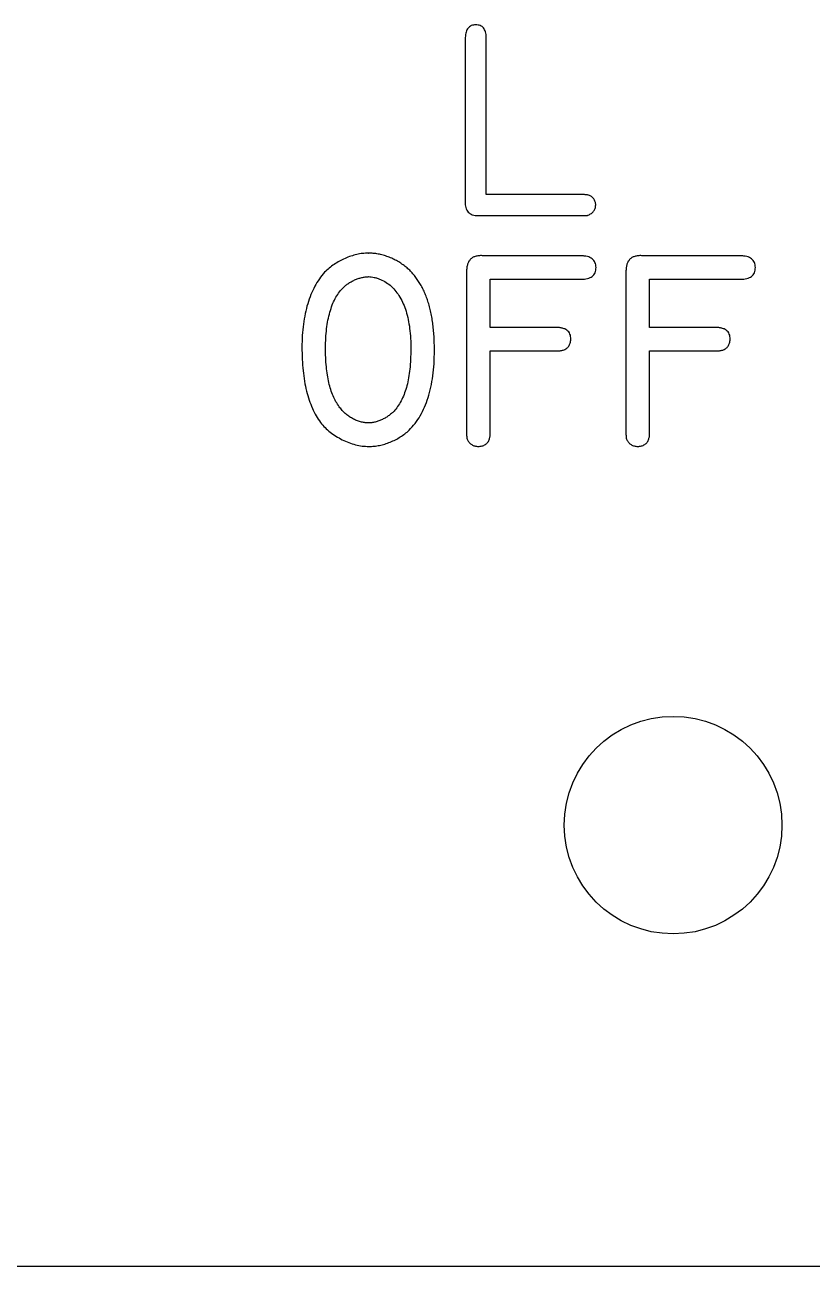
# Model space of a CAD drawing. Header units: inches. Extents: x 0.03 to 5.72, y 0.03 to 3.72.
# Drawn here: x 2.87 to 3.483, y 0.031 to 0.999 of the extents above; entities that cross this region are included whole.
import ezdxf

# ---------------------------------------------------------------- set-up
doc = ezdxf.new("R2010")
doc.units = ezdxf.units.IN
doc.header["$MEASUREMENT"] = 0

msp = doc.modelspace()

# ---------------------------------------------------------------- linework, layer by layer
at = {"color": 7, "linetype": 'Continuous', "lineweight": 25}
for p, q in [((3.21309, 0.98884), (3.21312, 0.86113)), ((3.22941, 0.86642), (3.22941, 0.98884)), ((3.30402, 0.86642), (3.22941, 0.86642)), ((3.22333, 0.85013), (3.30248, 0.85013)), ((3.13757, 0.82086), (3.13759, 0.8209)), ((3.30311, 0.8188), (3.22727, 0.81883)), ((3.42724, 0.8188), (3.3514, 0.81883)), ((3.21412, 0.80635), (3.21415, 0.68218)), ((3.33825, 0.80635), (3.33828, 0.68218)), ((3.13757, 0.8025), (3.13759, 0.80254)), ((3.23251, 0.76297), (3.23251, 0.80047)), ((3.23251, 0.80047), (3.30312, 0.80047)), ((3.35665, 0.76297), (3.35665, 0.80047)), ((3.35665, 0.80047), (3.42725, 0.80047)), ((3.28278, 0.76297), (3.23251, 0.76297)), ((3.40691, 0.76297), (3.35665, 0.76297)), ((3.23251, 0.68215), (3.23251, 0.74461)), ((3.23251, 0.74461), (3.28212, 0.74461)), ((3.35665, 0.68215), (3.35665, 0.74461)), ((3.35665, 0.74461), (3.40625, 0.74461)), ((0.5025, 0.03125), (5.2475, 0.03125))]:
    msp.add_line(p, q, dxfattribs=at)
msp.add_circle((3.375, 0.375), 0.08475, dxfattribs=at)
for points, knots in [([(3.22126, 0.9988), (3.22065, 0.99877), (3.21947, 0.99871), (3.21781, 0.99823), (3.21642, 0.99738), (3.2152, 0.9963), (3.21431, 0.99484), (3.21367, 0.9931), (3.2132, 0.99108), (3.21313, 0.98962), (3.21309, 0.98884)], [0, 0, 0, 0, 0.126924, 0.242718, 0.351139, 0.459469, 0.575157, 0.698742, 0.839735, 1, 1, 1, 1]), ([(3.22941, 0.98884), (3.22938, 0.98962), (3.22932, 0.99109), (3.2289, 0.99314), (3.22825, 0.99489), (3.2274, 0.99637), (3.22617, 0.99746), (3.22476, 0.99826), (3.22308, 0.99871), (3.22189, 0.99877), (3.22126, 0.9988)], [0, 0, 0, 0, 0.1591056, 0.3011485, 0.4262346, 0.5402261, 0.6480633, 0.7568009, 0.8714536, 1, 1, 1, 1]), ([(3.21312, 0.86113), (3.21307, 0.86026), (3.21299, 0.85864), (3.21339, 0.85636), (3.21412, 0.8544), (3.21525, 0.85279), (3.21676, 0.85155), (3.21864, 0.85072), (3.22087, 0.8502), (3.22248, 0.85015), (3.22333, 0.85013)], [0, 0, 0, 0, 0.148439, 0.277754, 0.394678, 0.503287, 0.610856, 0.724856, 0.853841, 1, 1, 1, 1]), ([(3.30916, 0.86597), (3.30885, 0.86607), (3.30823, 0.86626), (3.30715, 0.86638), (3.30574, 0.86644), (3.30467, 0.86643), (3.30402, 0.86642)], [0, 0, 0, 0, 0.187553, 0.376242, 0.625932, 1, 1, 1, 1]), ([(3.31475, 0.85837), (3.31467, 0.85922), (3.3145, 0.86092), (3.31323, 0.86317), (3.31148, 0.86504), (3.30992, 0.86566), (3.30916, 0.86597)], [0, 0, 0, 0, 0.251389, 0.506278, 0.756676, 1, 1, 1, 1]), ([(3.30893, 0.85055), (3.30976, 0.85091), (3.31136, 0.8516), (3.31319, 0.85344), (3.31441, 0.85574), (3.31463, 0.85746), (3.31475, 0.85837)], [0, 0, 0, 0, 0.259647, 0.500227, 0.736166, 1, 1, 1, 1]), ([(3.30248, 0.85013), (3.30305, 0.85013), (3.30409, 0.85013), (3.30546, 0.85013), (3.30649, 0.85012), (3.30737, 0.85016), (3.30817, 0.85023), (3.3087, 0.85045), (3.30893, 0.85055)], [0, 0, 0, 0, 0.26677, 0.47526, 0.63411, 0.738474, 0.883794, 1, 1, 1, 1]), ([(3.13759, 0.8209), (3.13608, 0.82082), (3.13306, 0.82067), (3.12851, 0.81987), (3.12396, 0.81855), (3.11942, 0.81683), (3.11504, 0.81464), (3.1109, 0.8121), (3.10704, 0.80925), (3.10472, 0.80705), (3.10357, 0.80596)], [0, 0, 0, 0, 0.1189, 0.238815, 0.363412, 0.491768, 0.621792, 0.748494, 0.874822, 1, 1, 1, 1]), ([(3.16712, 0.80987), (3.16602, 0.81071), (3.16384, 0.81237), (3.16036, 0.81454), (3.15673, 0.81643), (3.15296, 0.818), (3.14913, 0.81926), (3.14528, 0.82017), (3.14143, 0.82075), (3.13886, 0.82083), (3.13757, 0.82086)], [0, 0, 0, 0, 0.128897, 0.256024, 0.383031, 0.510763, 0.636864, 0.759967, 0.880017, 1, 1, 1, 1]), ([(3.22727, 0.81883), (3.22624, 0.81888), (3.2243, 0.81896), (3.22158, 0.81855), (3.21924, 0.81772), (3.21733, 0.81634), (3.21585, 0.81448), (3.21481, 0.81216), (3.21421, 0.8094), (3.21415, 0.80741), (3.21412, 0.80635)], [0, 0, 0, 0, 0.145923, 0.274015, 0.386439, 0.493493, 0.603026, 0.718993, 0.850301, 1, 1, 1, 1]), ([(3.31494, 0.80962), (3.3149, 0.81032), (3.31481, 0.81167), (3.31422, 0.81357), (3.31323, 0.81518), (3.3119, 0.81652), (3.31019, 0.81753), (3.30814, 0.81823), (3.30574, 0.81867), (3.30402, 0.81875), (3.30311, 0.8188)], [0, 0, 0, 0, 0.124723, 0.238759, 0.348369, 0.45629, 0.57015, 0.695658, 0.839338, 1, 1, 1, 1]), ([(3.3514, 0.81883), (3.35037, 0.81888), (3.34843, 0.81896), (3.34571, 0.81855), (3.34338, 0.81772), (3.34146, 0.81634), (3.33999, 0.81448), (3.33894, 0.81216), (3.33834, 0.8094), (3.33828, 0.80741), (3.33825, 0.80635)], [0, 0, 0, 0, 0.145923, 0.274015, 0.386439, 0.493493, 0.603026, 0.718993, 0.850301, 1, 1, 1, 1]), ([(3.43908, 0.80962), (3.43903, 0.81032), (3.43894, 0.81167), (3.43835, 0.81357), (3.43736, 0.81518), (3.43603, 0.81652), (3.43433, 0.81753), (3.43227, 0.81823), (3.42987, 0.81867), (3.42815, 0.81875), (3.42724, 0.8188)], [0, 0, 0, 0, 0.124723, 0.238759, 0.348369, 0.45629, 0.57015, 0.695658, 0.839338, 1, 1, 1, 1]), ([(3.10357, 0.80596), (3.10215, 0.80427), (3.09928, 0.80083), (3.09572, 0.79494), (3.09266, 0.78846), (3.0902, 0.78133), (3.08828, 0.77361), (3.08686, 0.76536), (3.08602, 0.75658), (3.08591, 0.75055), (3.08585, 0.74745)], [0, 0, 0, 0, 0.105705, 0.215134, 0.329018, 0.449631, 0.576639, 0.710541, 0.851416, 1, 1, 1, 1]), ([(3.18904, 0.74493), (3.18903, 0.74683), (3.189, 0.75055), (3.18879, 0.75601), (3.18836, 0.76126), (3.18779, 0.7663), (3.18701, 0.77112), (3.18607, 0.77573), (3.18499, 0.78013), (3.18369, 0.7843), (3.18224, 0.78825), (3.18062, 0.79199), (3.17881, 0.79551), (3.17683, 0.79883), (3.17467, 0.80193), (3.17234, 0.80481), (3.16985, 0.80749), (3.16803, 0.80908), (3.16712, 0.80987)], [0, 0, 0, 0, 0.080424, 0.157711, 0.231972, 0.303725, 0.372685, 0.438908, 0.502962, 0.564675, 0.624091, 0.681389, 0.737383, 0.791688, 0.84518, 0.897488, 0.948885, 1, 1, 1, 1]), ([(3.30312, 0.80047), (3.30404, 0.80047), (3.30577, 0.80047), (3.30818, 0.80095), (3.31026, 0.80163), (3.31198, 0.80264), (3.31334, 0.80397), (3.31424, 0.80562), (3.31486, 0.80751), (3.31492, 0.80889), (3.31494, 0.80962)], [0, 0, 0, 0, 0.160822, 0.303607, 0.430121, 0.544897, 0.652145, 0.759141, 0.872467, 1, 1, 1, 1]), ([(3.42725, 0.80047), (3.42817, 0.80047), (3.4299, 0.80047), (3.43231, 0.80095), (3.43439, 0.80163), (3.43611, 0.80264), (3.43747, 0.80397), (3.43837, 0.80562), (3.43899, 0.80751), (3.43905, 0.80889), (3.43908, 0.80962)], [0, 0, 0, 0, 0.160822, 0.303607, 0.430121, 0.544897, 0.652145, 0.759141, 0.872467, 1, 1, 1, 1]), ([(3.10424, 0.747), (3.10429, 0.74957), (3.10438, 0.75454), (3.10498, 0.76176), (3.10604, 0.76848), (3.10752, 0.77469), (3.10936, 0.78034), (3.11162, 0.78536), (3.11425, 0.78974), (3.1164, 0.7922), (3.11743, 0.79339)], [0, 0, 0, 0, 0.156125, 0.302877, 0.440322, 0.56978, 0.690666, 0.801587, 0.904038, 1, 1, 1, 1]), ([(3.11743, 0.79339), (3.1181, 0.79404), (3.11945, 0.79535), (3.12172, 0.7971), (3.12423, 0.7986), (3.12688, 0.79996), (3.12962, 0.80104), (3.13233, 0.80186), (3.13498, 0.80236), (3.13672, 0.80246), (3.13757, 0.8025)], [0, 0, 0, 0, 0.123362, 0.249717, 0.37865, 0.511599, 0.64377, 0.76903, 0.886766, 1, 1, 1, 1]), ([(3.13759, 0.80254), (3.13834, 0.8025), (3.13988, 0.80242), (3.1422, 0.80197), (3.14459, 0.80134), (3.14775, 0.80007), (3.15159, 0.79818), (3.1542, 0.79603), (3.15548, 0.79497)], [0, 0, 0, 0, 0.11376, 0.233218, 0.356799, 0.48809, 0.749531, 1, 1, 1, 1]), ([(3.15548, 0.79497), (3.15672, 0.7937), (3.15923, 0.79112), (3.16232, 0.78651), (3.16496, 0.78131), (3.16711, 0.77547), (3.16874, 0.769), (3.16987, 0.76191), (3.17061, 0.7542), (3.17065, 0.74884), (3.17067, 0.74606)], [0, 0, 0, 0, 0.100865, 0.20514, 0.314754, 0.432735, 0.558927, 0.694653, 0.841474, 1, 1, 1, 1]), ([(3.29529, 0.75366), (3.29528, 0.75441), (3.29527, 0.75582), (3.2947, 0.7578), (3.2937, 0.75947), (3.29231, 0.76083), (3.29048, 0.76185), (3.28825, 0.76253), (3.28564, 0.76296), (3.28377, 0.76296), (3.28278, 0.76297)], [0, 0, 0, 0, 0.124678, 0.235438, 0.340623, 0.446501, 0.558822, 0.687748, 0.833953, 1, 1, 1, 1]), ([(3.41942, 0.75366), (3.41941, 0.75441), (3.4194, 0.75582), (3.41883, 0.7578), (3.41784, 0.75947), (3.41644, 0.76083), (3.41461, 0.76185), (3.41238, 0.76253), (3.40977, 0.76296), (3.40791, 0.76296), (3.40691, 0.76297)], [0, 0, 0, 0, 0.124678, 0.235438, 0.340623, 0.446501, 0.558822, 0.687748, 0.833953, 1, 1, 1, 1]), ([(3.08585, 0.74745), (3.08589, 0.74432), (3.08597, 0.73823), (3.08665, 0.7294), (3.08777, 0.72115), (3.08934, 0.71348), (3.09136, 0.7064), (3.09387, 0.69993), (3.09676, 0.694), (3.09916, 0.69045), (3.10033, 0.68872)], [0, 0, 0, 0, 0.153124, 0.297158, 0.432037, 0.559346, 0.678717, 0.790963, 0.898004, 1, 1, 1, 1]), ([(3.11498, 0.70103), (3.11408, 0.70236), (3.11225, 0.70507), (3.11009, 0.70963), (3.1082, 0.71458), (3.10673, 0.72003), (3.10561, 0.72598), (3.10481, 0.73248), (3.10433, 0.73955), (3.10427, 0.74446), (3.10424, 0.747)], [0, 0, 0, 0, 0.100044, 0.204357, 0.314658, 0.431428, 0.557026, 0.692898, 0.840874, 1, 1, 1, 1]), ([(3.17067, 0.74606), (3.17064, 0.74336), (3.17056, 0.73816), (3.17003, 0.73067), (3.16907, 0.72383), (3.16773, 0.71761), (3.16598, 0.71198), (3.16387, 0.70686), (3.16129, 0.70229), (3.15919, 0.69962), (3.15816, 0.69832)], [0, 0, 0, 0, 0.161174, 0.309864, 0.446677, 0.572217, 0.688558, 0.797887, 0.901397, 1, 1, 1, 1]), ([(3.28212, 0.74461), (3.28305, 0.74461), (3.28464, 0.7446), (3.28671, 0.74474), (3.28824, 0.74492), (3.28909, 0.74515), (3.28947, 0.74525)], [0, 0, 0, 0, 0.3775359, 0.6442928, 0.8380723, 1, 1, 1, 1]), ([(3.28947, 0.74525), (3.29032, 0.74563), (3.29197, 0.74637), (3.29387, 0.74831), (3.29502, 0.75083), (3.2952, 0.75268), (3.29529, 0.75366)], [0, 0, 0, 0, 0.254544, 0.491372, 0.730048, 1, 1, 1, 1]), ([(3.40625, 0.74461), (3.40718, 0.74461), (3.40877, 0.7446), (3.41084, 0.74474), (3.41237, 0.74492), (3.41322, 0.74515), (3.4136, 0.74525)], [0, 0, 0, 0, 0.3775359, 0.6442928, 0.8380723, 1, 1, 1, 1]), ([(3.4136, 0.74525), (3.41445, 0.74563), (3.4161, 0.74637), (3.418, 0.74831), (3.41915, 0.75083), (3.41933, 0.75268), (3.41942, 0.75366)], [0, 0, 0, 0, 0.254544, 0.491372, 0.730048, 1, 1, 1, 1]), ([(3.16935, 0.68287), (3.17094, 0.68458), (3.17416, 0.68807), (3.17819, 0.69413), (3.1816, 0.70087), (3.18432, 0.70833), (3.1865, 0.71648), (3.18797, 0.72534), (3.18889, 0.7349), (3.18899, 0.74151), (3.18904, 0.74493)], [0, 0, 0, 0, 0.1049171, 0.2129477, 0.3252539, 0.4434431, 0.5691427, 0.7031781, 0.8465565, 1, 1, 1, 1]), ([(3.13757, 0.68849), (3.13653, 0.68853), (3.13445, 0.68862), (3.13136, 0.68937), (3.12824, 0.69038), (3.12521, 0.69188), (3.12229, 0.69369), (3.11959, 0.69586), (3.1171, 0.69827), (3.11569, 0.70011), (3.11498, 0.70103)], [0, 0, 0, 0, 0.116304, 0.233863, 0.354988, 0.482525, 0.612268, 0.740399, 0.869415, 1, 1, 1, 1]), ([(3.15816, 0.69832), (3.15748, 0.69761), (3.1561, 0.6962), (3.15378, 0.69432), (3.15126, 0.69264), (3.14857, 0.6912), (3.14581, 0.69005), (3.14305, 0.68915), (3.1403, 0.68863), (3.13847, 0.68853), (3.13757, 0.68849)], [0, 0, 0, 0, 0.125983, 0.2526, 0.38207, 0.513681, 0.642442, 0.765615, 0.88507, 1, 1, 1, 1]), ([(3.10033, 0.68872), (3.10148, 0.68739), (3.10378, 0.68473), (3.10785, 0.68125), (3.11234, 0.67809), (3.11723, 0.67535), (3.12236, 0.6731), (3.12759, 0.67148), (3.1328, 0.67038), (3.1363, 0.67021), (3.13803, 0.67013)], [0, 0, 0, 0, 0.121113, 0.243963, 0.369981, 0.501105, 0.632263, 0.757497, 0.880131, 1, 1, 1, 1]), ([(3.13803, 0.67013), (3.1394, 0.67017), (3.14217, 0.67026), (3.14631, 0.671), (3.1505, 0.672), (3.15464, 0.67352), (3.1587, 0.67531), (3.1625, 0.67755), (3.16612, 0.67998), (3.16827, 0.6819), (3.16935, 0.68287)], [0, 0, 0, 0, 0.118981, 0.240318, 0.364646, 0.49276, 0.622125, 0.749523, 0.874592, 1, 1, 1, 1]), ([(3.21415, 0.68218), (3.21415, 0.6813), (3.21414, 0.67985), (3.21417, 0.67798), (3.21437, 0.67657), (3.21466, 0.67577), (3.2148, 0.67537)], [0, 0, 0, 0, 0.383777, 0.632586, 0.813059, 1, 1, 1, 1]), ([(3.23184, 0.67604), (3.23198, 0.67641), (3.23226, 0.67712), (3.23246, 0.67839), (3.23248, 0.68006), (3.2325, 0.68137), (3.23251, 0.68215)], [0, 0, 0, 0, 0.188152, 0.36832, 0.619021, 1, 1, 1, 1]), ([(3.33828, 0.68218), (3.33828, 0.6813), (3.33827, 0.67985), (3.3383, 0.67798), (3.33851, 0.67657), (3.33879, 0.67577), (3.33893, 0.67537)], [0, 0, 0, 0, 0.383777, 0.632586, 0.813059, 1, 1, 1, 1]), ([(3.35597, 0.67604), (3.35611, 0.67641), (3.35639, 0.67712), (3.35659, 0.67839), (3.35662, 0.68006), (3.35663, 0.68137), (3.35665, 0.68215)], [0, 0, 0, 0, 0.188152, 0.36832, 0.619021, 1, 1, 1, 1]), ([(3.2148, 0.67537), (3.21524, 0.6746), (3.21609, 0.6731), (3.21813, 0.67148), (3.22055, 0.67037), (3.22235, 0.67021), (3.2233, 0.67013)], [0, 0, 0, 0, 0.250903, 0.48689, 0.729329, 1, 1, 1, 1]), ([(3.2233, 0.67013), (3.22427, 0.67022), (3.22617, 0.67038), (3.22839, 0.67137), (3.22981, 0.67256), (3.23075, 0.67355), (3.23139, 0.67476), (3.23168, 0.67561), (3.23184, 0.67604)], [0, 0, 0, 0, 0.260653, 0.512239, 0.635801, 0.756856, 0.8762, 1, 1, 1, 1]), ([(3.33893, 0.67537), (3.33937, 0.6746), (3.34023, 0.6731), (3.34226, 0.67148), (3.34468, 0.67037), (3.34648, 0.67021), (3.34743, 0.67013)], [0, 0, 0, 0, 0.250903, 0.48689, 0.729329, 1, 1, 1, 1]), ([(3.34743, 0.67013), (3.3484, 0.67022), (3.35031, 0.67038), (3.35252, 0.67137), (3.35394, 0.67256), (3.35488, 0.67355), (3.35552, 0.67476), (3.35582, 0.67561), (3.35597, 0.67604)], [0, 0, 0, 0, 0.260653, 0.512239, 0.635801, 0.756856, 0.8762, 1, 1, 1, 1])]:
    msp.add_open_spline(points, degree=3, knots=knots, dxfattribs=at)

doc.saveas('drawing.dxf')
